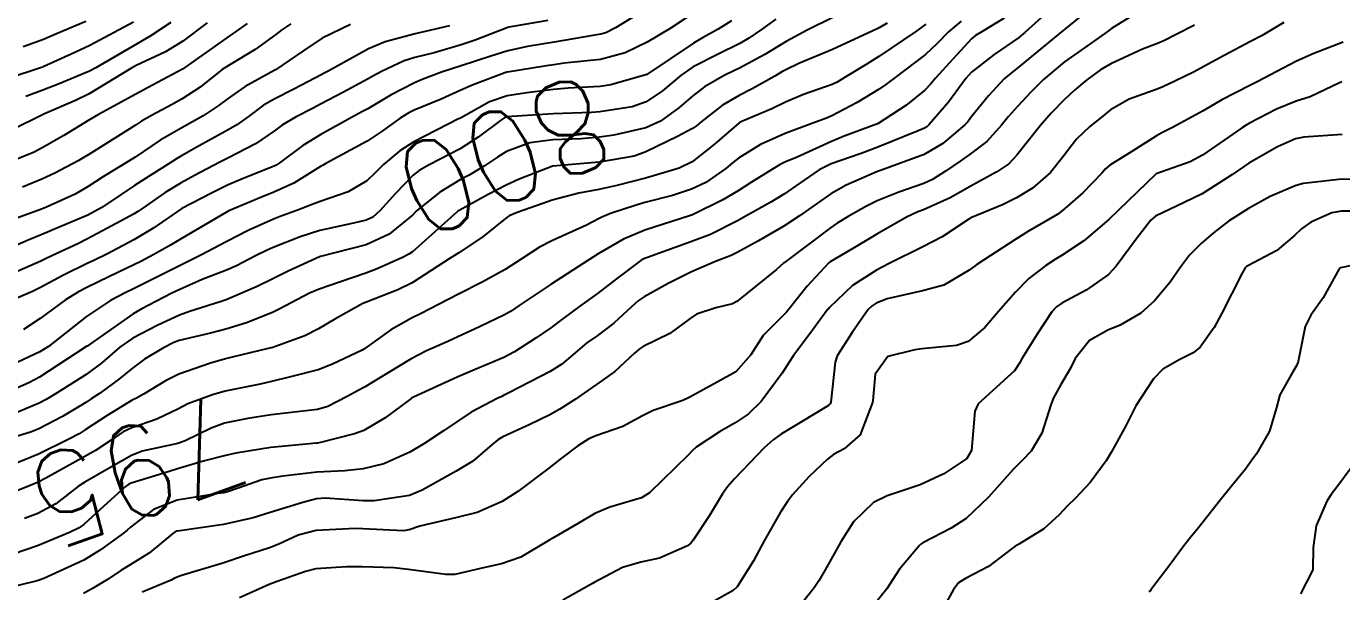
# Model space of a CAD drawing. Header units: metres. Extents: x 307586 to 320046, y 7427249 to 7434250.
# Drawn here: x 318746 to 318802.7, y 7429160.3 to 7429184.7 of the extents above; entities that cross this region are included whole.
import ezdxf
from ezdxf.enums import TextEntityAlignment as Align

# ---------------------------------------------------------------- set-up
doc = ezdxf.new("R2010")
doc.units = ezdxf.units.M
doc.header["$MEASUREMENT"] = 0
for name, color, linetype in [('Cotas', 45, 'Continuous'), ('Curvas de Nivel 1m', 11, 'Continuous'), ('Curvas de Nivel 5m', 15, 'Continuous')]:
    doc.layers.add(name, color=color, linetype=linetype)
doc.styles.add('Style-STANDARD', font='STANDARD.shx')

msp = doc.modelspace()

# ---------------------------------------------------------------- linework, layer by layer
at = {"layer": 'Curvas de Nivel 1m', "flags": 128}
for points, elevation in [([(318790.749, 7429185.978), (318789.009, 7429184.386), (318788.731, 7429184.169), (318787.682, 7429183.442), (318786.716, 7429182.682), (318786.578, 7429182.548), (318786.469, 7429182.412), (318785.724, 7429181.393), (318784.888, 7429180.428), (318784.781, 7429180.33), (318784.681, 7429180.275), (318784.405, 7429180.159), (318782.673, 7429179.453), (318781.953, 7429179.185), (318780.666, 7429178.739), (318780.147, 7429178.488), (318779.268, 7429177.886), (318778.647, 7429177.455), (318778.062, 7429177.095), (318777.06, 7429176.526), (318776.631, 7429176.289), (318775.462, 7429175.705), (318774.621, 7429175.377), (318772.751, 7429174.715), (318772.614, 7429174.665), (318772.554, 7429174.64), (318772.466, 7429174.581), (318771.413, 7429173.783), (318770.599, 7429173.158), (318769.838, 7429172.608), (318769.111, 7429172.089), (318768.579, 7429171.687), (318767.957, 7429171.244), (318767.017, 7429170.643), (318766.56, 7429170.406), (318765.324, 7429169.893), (318764.552, 7429169.561), (318762.659, 7429168.698), (318762.584, 7429168.657), (318762.542, 7429168.627), (318761.439, 7429167.801), (318760.521, 7429167.268), (318760.125, 7429167.118), (318758.65, 7429166.739), (318758.534, 7429166.719), (318758.513, 7429166.713), (318758.487, 7429166.715), (318756.511, 7429166.536), (318755.006, 7429166.287), (318754.507, 7429166.177), (318753.657, 7429165.956), (318752.501, 7429165.606), (318751.899, 7429165.425), (318750.494, 7429164.994), (318750.39, 7429164.945), (318750.243, 7429164.843), (318749.322, 7429164.01), (318748.468, 7429163.226), (318748.258, 7429163.071), (318747.844, 7429162.869), (318746.457, 7429162.299), (318745.408, 7429161.946)], 794), ([(318791.743, 7429185.35), (318790.735, 7429184.539), (318790.512, 7429184.363), (318788.718, 7429182.882), (318788.441, 7429182.668), (318788.116, 7429182.396), (318787.437, 7429181.668), (318786.688, 7429180.732), (318786.55, 7429180.546), (318786.426, 7429180.413), (318785.479, 7429179.618), (318784.67, 7429179.144), (318782.794, 7429178.458), (318782.698, 7429178.424), (318782.662, 7429178.413), (318781.305, 7429177.822), (318780.647, 7429177.451), (318780.077, 7429177.053), (318779.302, 7429176.5), (318778.628, 7429176.055), (318777.526, 7429175.425), (318776.617, 7429174.925), (318776.347, 7429174.801), (318775.671, 7429174.539), (318774.941, 7429174.215), (318774.608, 7429174.07), (318773.634, 7429173.595), (318772.597, 7429173.009), (318772.342, 7429172.836), (318772.061, 7429172.585), (318771.292, 7429171.883), (318770.574, 7429171.342), (318770.14, 7429171.034), (318769.628, 7429170.609), (318769.051, 7429170.122), (318768.555, 7429169.805), (318766.794, 7429168.895), (318766.544, 7429168.767), (318766.465, 7429168.73), (318766.294, 7429168.652), (318765.153, 7429168.045), (318764.527, 7429167.639), (318763.954, 7429167.246), (318763.111, 7429166.691), (318762.509, 7429166.327), (318761.381, 7429165.834), (318760.502, 7429165.613), (318759.699, 7429165.53), (318758.5, 7429165.465), (318757.029, 7429165.293), (318756.497, 7429165.216), (318756.129, 7429165.141), (318755.104, 7429164.784), (318754.654, 7429164.626), (318754.491, 7429164.584), (318754.246, 7429164.551), (318752.485, 7429164.265), (318751.453, 7429163.855), (318750.467, 7429163.099), (318750.331, 7429162.975), (318750.171, 7429162.843), (318749.18, 7429162.128), (318748.451, 7429161.683), (318746.73, 7429160.886), (318746.442, 7429160.789), (318744.919, 7429160.424)], 793), ([(318786.268, 7429184.884), (318785.712, 7429184.42), (318785.228, 7429183.925), (318784.723, 7429183.45), (318783.418, 7429182.449), (318783.012, 7429182.152), (318782.705, 7429181.941), (318781.781, 7429181.385), (318780.688, 7429180.807), (318780.459, 7429180.711), (318779.871, 7429180.492), (318778.678, 7429180.052), (318777.62, 7429179.574), (318776.667, 7429178.977), (318776.417, 7429178.781), (318776.121, 7429178.535), (318775.259, 7429177.938), (318774.649, 7429177.643), (318773.824, 7429177.383), (318772.64, 7429177.077), (318772.257, 7429176.966), (318771.147, 7429176.595), (318770.786, 7429176.444), (318770.631, 7429176.368), (318770.122, 7429176.102), (318768.621, 7429175.429), (318768.095, 7429175.158), (318767.301, 7429174.643), (318766.608, 7429174.198), (318765.623, 7429173.64), (318764.597, 7429173.123), (318763.744, 7429172.683), (318762.988, 7429172.293), (318762.584, 7429172.094), (318761.691, 7429171.594), (318760.564, 7429170.786), (318760.525, 7429170.759), (318760.448, 7429170.721), (318759.178, 7429170.112), (318758.554, 7429169.869), (318757.367, 7429169.574), (318756.549, 7429169.375), (318756.061, 7429169.262), (318754.545, 7429168.95), (318754.006, 7429168.798), (318752.945, 7429168.406), (318752.534, 7429168.199), (318751.61, 7429167.746), (318750.521, 7429167.379), (318750.157, 7429167.205), (318749.629, 7429166.849), (318748.957, 7429166.406), (318748.506, 7429166.14), (318746.818, 7429165.207), (318746.494, 7429165.036), (318746.392, 7429164.993), (318746.146, 7429164.893), (318744.972, 7429164.419)], 796), ([(318750.6, 7429184.842), (318748.717, 7429183.838), (318748.064, 7429183.526), (318746.703, 7429182.916), (318746.687, 7429182.906), (318746.633, 7429182.891), (318745.192, 7429182.411)], 811), ([(318783.071, 7429184.79), (318782.734, 7429184.59), (318782.648, 7429184.547), (318782.456, 7429184.463), (318781.277, 7429183.925), (318780.725, 7429183.664), (318779.268, 7429183.052), (318778.716, 7429182.792), (318778.533, 7429182.694), (318778.232, 7429182.515), (318777.265, 7429181.964), (318776.7, 7429181.679), (318775.973, 7429181.258), (318775.054, 7429180.546), (318774.854, 7429180.376), (318774.68, 7429180.254), (318774.04, 7429179.923), (318772.67, 7429179.251), (318772.178, 7429179.075), (318770.665, 7429178.809), (318768.674, 7429178.641), (318768.628, 7429178.63), (318767.22, 7429178.079), (318766.651, 7429177.827), (318765.884, 7429177.418), (318764.634, 7429176.733), (318764.594, 7429176.71), (318764.547, 7429176.671), (318762.615, 7429174.948), (318762.469, 7429174.846), (318762.185, 7429174.704), (318761.097, 7429174.226), (318760.606, 7429174.033), (318759.525, 7429173.659), (318758.599, 7429173.343), (318758.18, 7429173.171), (318757.398, 7429172.762), (318756.877, 7429172.478), (318756.586, 7429172.334), (318755.471, 7429171.89), (318754.575, 7429171.618), (318753.916, 7429171.456), (318752.568, 7429171.138), (318752.334, 7429171.054), (318751.895, 7429170.827), (318751.065, 7429170.328), (318750.554, 7429169.948), (318749.945, 7429169.45), (318749.126, 7429168.854), (318748.773, 7429168.624), (318748.537, 7429168.473), (318747.533, 7429167.87), (318746.52, 7429167.335), (318746.203, 7429167.208), (318745.232, 7429166.903)], 798), ([(318759.95, 7429184.732), (318758.727, 7429184.143), (318757.888, 7429183.592), (318756.713, 7429182.786), (318756.686, 7429182.77), (318755.414, 7429182.071), (318754.695, 7429181.568), (318754.252, 7429181.234), (318753.594, 7429180.806), (318752.678, 7429180.29), (318751.748, 7429179.754), (318750.665, 7429179.028), (318750.373, 7429178.844), (318749.312, 7429178.201), (318748.646, 7429177.767), (318748.077, 7429177.44), (318746.872, 7429176.888), (318746.701, 7429176.82), (318746.632, 7429176.792), (318745.25, 7429176.28)], 806), ([(318776.373, 7429184.897), (318775.799, 7429184.539), (318775.112, 7429184.163), (318774.727, 7429183.939), (318772.713, 7429182.58), (318771.161, 7429182.14), (318770.705, 7429182.068), (318769.329, 7429181.995), (318768.703, 7429181.943), (318767.542, 7429181.8), (318766.698, 7429181.67), (318765.937, 7429181.415), (318764.684, 7429180.709), (318764.658, 7429180.696), (318764.602, 7429180.671), (318762.673, 7429179.682), (318762.079, 7429179.296), (318761.377, 7429178.713), (318761.017, 7429178.357), (318760.652, 7429178.003), (318759.847, 7429177.53), (318758.638, 7429177.121), (318758.369, 7429177.021), (318757.71, 7429176.759), (318756.918, 7429176.479), (318756.629, 7429176.361), (318755.54, 7429175.865), (318754.619, 7429175.4), (318753.5, 7429174.807), (318752.608, 7429174.359), (318751.58, 7429173.854), (318750.591, 7429173.358), (318750.243, 7429173.19), (318749.605, 7429172.855), (318748.576, 7429172.171), (318746.938, 7429170.884), (318746.56, 7429170.644), (318745.362, 7429170.095)], 801), ([(318753.771, 7429184.804), (318752.725, 7429184.025), (318751.983, 7429183.564), (318750.714, 7429182.968), (318750.478, 7429182.844), (318748.692, 7429181.758), (318748.101, 7429181.464), (318746.765, 7429180.889), (318746.709, 7429180.863), (318746.682, 7429180.846), (318745.376, 7429180.203)], 809), ([(318772.219, 7429185.105), (318771.375, 7429184.594), (318770.949, 7429184.38), (318770.73, 7429184.32), (318770.389, 7429184.264), (318768.726, 7429183.979), (318767.58, 7429183.786), (318766.722, 7429183.605), (318765.996, 7429183.381), (318764.716, 7429182.96), (318763.873, 7429182.683), (318763.038, 7429182.365), (318762.706, 7429182.222), (318761.701, 7429181.707), (318760.689, 7429181.114), (318760.438, 7429180.973), (318759.989, 7429180.73), (318758.676, 7429180.009), (318757.898, 7429179.531), (318756.869, 7429178.768), (318756.746, 7429178.685), (318756.661, 7429178.645), (318755.321, 7429178.115), (318754.648, 7429177.82), (318753.963, 7429177.48), (318752.683, 7429176.819), (318752.633, 7429176.792), (318751.474, 7429175.982), (318750.619, 7429175.474), (318749.446, 7429174.858), (318748.889, 7429174.585), (318748.607, 7429174.449), (318747.549, 7429173.931), (318746.591, 7429173.41), (318746.243, 7429173.239), (318745.438, 7429172.901)], 803), ([(318780.738, 7429185.037), (318779.633, 7429184.496), (318778.728, 7429184), (318777.798, 7429183.443), (318776.716, 7429182.858), (318776.495, 7429182.752), (318776.055, 7429182.537), (318775.2, 7429182.05), (318774.7, 7429181.662), (318774.105, 7429181.146), (318773.308, 7429180.571), (318772.68, 7429180.289), (318771.291, 7429179.98), (318770.676, 7429179.886), (318769.885, 7429179.822), (318768.674, 7429179.772), (318767.672, 7429179.641), (318766.669, 7429179.269), (318766.289, 7429179.032), (318765.727, 7429178.659), (318765.067, 7429178.255), (318764.653, 7429178.034), (318763.801, 7429177.527), (318762.785, 7429176.698), (318762.631, 7429176.547), (318761.616, 7429175.717), (318760.618, 7429175.259), (318758.655, 7429174.749), (318758.613, 7429174.734), (318757.257, 7429174.113), (318756.603, 7429173.788), (318755.922, 7429173.455), (318754.594, 7429172.885), (318754.339, 7429172.794), (318753.018, 7429172.382), (318752.584, 7429172.225), (318751.619, 7429171.783), (318750.567, 7429171.242), (318750.006, 7429170.846), (318749.232, 7429170.178), (318748.551, 7429169.672), (318747.312, 7429168.878), (318746.834, 7429168.591), (318746.536, 7429168.435), (318745.445, 7429167.985)], 799), ([(318768.454, 7429184.914), (318766.947, 7429184.648), (318766.766, 7429184.616), (318766.733, 7429184.61), (318765.323, 7429184.068), (318764.725, 7429183.867), (318763.553, 7429183.52), (318762.719, 7429183.313), (318762.255, 7429183.167), (318761.288, 7429182.714), (318760.913, 7429182.515), (318760.708, 7429182.404), (318759.624, 7429181.811), (318758.691, 7429181.317), (318758.318, 7429181.124), (318757.614, 7429180.761), (318757.025, 7429180.421), (318756.677, 7429180.167), (318755.855, 7429179.595), (318754.665, 7429178.981), (318754.294, 7429178.796), (318753.233, 7429178.233), (318752.649, 7429177.918), (318751.969, 7429177.501), (318751.005, 7429176.836), (318750.785, 7429176.685), (318750.63, 7429176.593), (318750.06, 7429176.281), (318748.619, 7429175.505), (318748.192, 7429175.299), (318747.291, 7429174.883), (318746.837, 7429174.66), (318746.608, 7429174.551), (318745.45, 7429174.051)], 804), ([(318755.497, 7429184.782), (318755.055, 7429184.461), (318754.727, 7429184.234), (318752.713, 7429182.82), (318751.412, 7429182.123), (318750.696, 7429181.739), (318749.087, 7429180.864), (318748.68, 7429180.626), (318747.596, 7429179.959), (318746.668, 7429179.425), (318746.311, 7429179.249), (318745.465, 7429178.902)], 808), ([(318784.736, 7429184.756), (318784.311, 7429184.436), (318782.722, 7429183.361), (318782.164, 7429183.02), (318781.264, 7429182.474), (318780.926, 7429182.261), (318780.708, 7429182.161), (318779.477, 7429181.723), (318778.696, 7429181.391), (318778.101, 7429181.106), (318776.747, 7429180.529), (318776.702, 7429180.511), (318776.683, 7429180.496), (318775.631, 7429179.582), (318774.666, 7429178.83), (318774.111, 7429178.558), (318773.009, 7429178.223), (318772.656, 7429178.13), (318771.43, 7429177.814), (318770.648, 7429177.63), (318769.786, 7429177.473), (318768.641, 7429177.174), (318768.24, 7429177.033), (318767.128, 7429176.645), (318766.783, 7429176.496), (318766.63, 7429176.385), (318765.669, 7429175.613), (318764.615, 7429174.913), (318764.248, 7429174.675), (318762.602, 7429173.613), (318761.995, 7429173.31), (318760.593, 7429172.771), (318760.481, 7429172.722), (318759.274, 7429172.048), (318758.576, 7429171.631), (318757.984, 7429171.337), (318756.564, 7429170.827), (318756.52, 7429170.814), (318756.349, 7429170.772), (318754.913, 7429170.433), (318754.558, 7429170.343), (318753.911, 7429170.154), (318752.552, 7429169.692), (318751.975, 7429169.4), (318751.057, 7429168.835), (318750.724, 7429168.655), (318750.539, 7429168.561), (318749.469, 7429167.91), (318748.519, 7429167.284), (318748.257, 7429167.124), (318747.784, 7429166.871), (318746.506, 7429166.244), (318745.549, 7429165.853)], 797), ([(318757.371, 7429184.764), (318756.992, 7429184.505), (318756.728, 7429184.302), (318755.839, 7429183.661), (318754.715, 7429182.988), (318754.423, 7429182.794), (318753.465, 7429182.045), (318752.694, 7429181.536), (318752.238, 7429181.276), (318751.409, 7429180.833), (318750.945, 7429180.573), (318750.679, 7429180.411), (318749.411, 7429179.599), (318748.666, 7429179.135), (318748.5, 7429179.037), (318748.219, 7429178.874), (318747.204, 7429178.335), (318746.651, 7429178.08), (318745.809, 7429177.735)], 807), ([(318748.543, 7429184.872), (318747.28, 7429184.329), (318746.721, 7429184.098), (318745.846, 7429183.769)], 812), ([(318774.74, 7429185.239), (318773.719, 7429184.565), (318772.727, 7429183.97), (318771.79, 7429183.521), (318770.719, 7429183.237), (318769.163, 7429183.069), (318768.717, 7429183.008), (318768.393, 7429182.956), (318766.713, 7429182.687), (318766.685, 7429182.679), (318766.599, 7429182.651), (318765.228, 7429182.141), (318764.702, 7429181.909), (318763.851, 7429181.527), (318762.688, 7429181.046), (318762.458, 7429180.93), (318762.092, 7429180.706), (318761.268, 7429180.123), (318760.673, 7429179.722), (318758.884, 7429178.747), (318758.737, 7429178.674), (318758.661, 7429178.629), (318757.509, 7429177.902), (318756.644, 7429177.514), (318756.11, 7429177.307), (318754.877, 7429176.788), (318754.707, 7429176.714), (318754.632, 7429176.674), (318754.357, 7429176.521), (318752.62, 7429175.502), (318752.199, 7429175.242), (318751.478, 7429174.831), (318750.908, 7429174.539), (318750.606, 7429174.389), (318749.566, 7429173.888), (318748.591, 7429173.423), (318748.227, 7429173.235), (318747.669, 7429172.879), (318746.575, 7429172.082), (318745.854, 7429171.613)], 802), ([(318793.834, 7429185.236), (318792.736, 7429184.558), (318792.611, 7429184.464), (318792.451, 7429184.343), (318791.439, 7429183.639), (318790.721, 7429183.13), (318789.813, 7429182.373), (318789.267, 7429181.819), (318788.695, 7429181.207), (318788.305, 7429180.777), (318788.002, 7429180.397), (318787.373, 7429179.706), (318786.671, 7429179.173), (318786.221, 7429178.861), (318785.591, 7429178.421), (318785.023, 7429178.061), (318784.655, 7429177.899), (318783.574, 7429177.521), (318782.643, 7429177.144), (318782.181, 7429176.923), (318781.396, 7429176.472), (318780.926, 7429176.181), (318780.628, 7429175.981), (318778.655, 7429174.5), (318778.634, 7429174.479), (318778.613, 7429174.458), (318778.3, 7429174.195), (318776.596, 7429172.81), (318776.405, 7429172.721), (318775.687, 7429172.539), (318774.86, 7429172.276), (318774.586, 7429172.089), (318773.709, 7429171.43), (318772.567, 7429170.877), (318772.383, 7429170.765), (318772.182, 7429170.584), (318771.341, 7429169.806), (318770.549, 7429169.237), (318770.172, 7429168.978), (318769.646, 7429168.609), (318768.971, 7429168.181), (318768.533, 7429167.934), (318767.654, 7429167.505), (318766.518, 7429166.985), (318766.303, 7429166.865), (318766.051, 7429166.655), (318765.227, 7429165.941), (318764.501, 7429165.517), (318763.037, 7429164.692), (318762.491, 7429164.468), (318760.971, 7429164.232), (318760.488, 7429164.232), (318758.874, 7429164.351), (318758.489, 7429164.32), (318757.901, 7429164.162), (318756.483, 7429163.732), (318755.749, 7429163.509), (318754.477, 7429163.209), (318752.593, 7429162.946), (318752.465, 7429162.926), (318752.389, 7429162.895), (318752.297, 7429162.822), (318751.287, 7429161.999), (318750.449, 7429161.486), (318750.053, 7429161.238), (318749.484, 7429160.85), (318748.835, 7429160.46), (318748.437, 7429160.239)], 792), ([(318796.319, 7429184.715), (318795.528, 7429184.302), (318795.004, 7429184.033), (318794.729, 7429183.917), (318794.084, 7429183.677), (318792.72, 7429183.049), (318792.275, 7429182.787), (318791.676, 7429182.35), (318791.153, 7429181.909), (318790.7, 7429181.49), (318790.141, 7429180.918), (318789.674, 7429180.375), (318788.67, 7429179.117), (318788.314, 7429178.746), (318787.805, 7429178.399), (318787.064, 7429177.996), (318786.653, 7429177.765), (318785.79, 7429177.274), (318784.638, 7429176.76), (318784.403, 7429176.667), (318783.916, 7429176.441), (318782.625, 7429175.706), (318781.847, 7429175.242), (318780.613, 7429174.519), (318780.565, 7429174.48), (318779.623, 7429173.469), (318778.848, 7429172.497), (318778.736, 7429172.353), (318778.589, 7429172.208), (318777.737, 7429171.351), (318777.197, 7429170.52), (318776.556, 7429169.79), (318775.751, 7429169.338), (318774.544, 7429168.677), (318774.269, 7429168.554), (318772.991, 7429168.118), (318772.533, 7429167.887), (318771.678, 7429167.436), (318770.52, 7429167.039), (318770.214, 7429166.906), (318769.743, 7429166.608), (318769.048, 7429166.074), (318768.503, 7429165.647), (318767.158, 7429164.64), (318766.488, 7429164.199), (318765.411, 7429163.733), (318764.481, 7429163.508), (318762.934, 7429163.149), (318762.476, 7429162.989), (318762.23, 7429162.948), (318760.476, 7429163.026), (318760.161, 7429163.039), (318758.475, 7429162.963), (318757.695, 7429162.752), (318756.865, 7429162.366), (318756.465, 7429162.218), (318755.376, 7429161.864), (318754.454, 7429161.552), (318752.63, 7429161.002), (318752.444, 7429160.94), (318752.364, 7429160.9), (318752.223, 7429160.822), (318750.966, 7429160.306)], 791), ([(318802.731, 7429183.981), (318801.463, 7429183.495), (318800.722, 7429183.163), (318799.014, 7429182.265), (318798.816, 7429182.164), (318798.711, 7429182.109), (318797.494, 7429181.489), (318796.694, 7429181.024), (318796.225, 7429180.759), (318795.378, 7429180.303), (318794.918, 7429180.071), (318794.679, 7429179.938), (318793.623, 7429179.276), (318792.666, 7429178.679), (318792.483, 7429178.524), (318792.322, 7429178.343), (318791.506, 7429177.495), (318790.638, 7429176.727), (318790.427, 7429176.572), (318790.079, 7429176.366), (318789.167, 7429175.835), (318788.624, 7429175.497), (318786.94, 7429174.405), (318786.61, 7429174.166), (318785.511, 7429173.514), (318784.601, 7429173.278), (318783.079, 7429172.934), (318782.596, 7429172.741), (318782.424, 7429172.632), (318782.262, 7429172.463), (318781.563, 7429171.485), (318780.926, 7429170.476), (318780.832, 7429170.205), (318780.647, 7429168.479), (318780.617, 7429168.404), (318780.541, 7429168.342), (318779.381, 7429167.641), (318778.522, 7429167.113), (318778.164, 7429166.859), (318777.771, 7429166.511), (318776.499, 7429165.176), (318776.191, 7429164.838), (318775.975, 7429164.535), (318775.423, 7429163.601), (318774.721, 7429162.548), (318774.612, 7429162.408), (318774.469, 7429162.294), (318773.266, 7429161.763), (318772.458, 7429161.595), (318771.672, 7429161.371), (318770.445, 7429160.718), (318770.372, 7429160.672), (318770.242, 7429160.602), (318769.095, 7429159.955)], 789), ([(318802.665, 7429182.269), (318802.564, 7429182.221), (318801.309, 7429181.629), (318800.701, 7429181.434), (318799.852, 7429181.096), (318798.686, 7429180.484), (318798.549, 7429180.408), (318798.346, 7429180.273), (318796.671, 7429179.111), (318796.131, 7429178.833), (318794.663, 7429178.31), (318792.633, 7429176.34), (318791.551, 7429175.424), (318790.617, 7429174.812), (318790.335, 7429174.643), (318789.915, 7429174.367), (318789.184, 7429173.798), (318788.601, 7429173.223), (318787.877, 7429172.391), (318787.286, 7429171.696), (318786.573, 7429171.095), (318786.06, 7429170.925), (318784.568, 7429170.779), (318784.27, 7429170.732), (318783.103, 7429170.452), (318782.555, 7429169.685), (318782.46, 7429168.544), (318782.45, 7429168.461), (318781.915, 7429167.073), (318781.223, 7429166.473), (318780.764, 7429166.223), (318780.508, 7429166.031), (318779.711, 7429165.278), (318778.993, 7429164.495), (318778.78, 7429164.207), (318778.485, 7429163.744), (318777.776, 7429162.51), (318777.322, 7429161.655), (318776.617, 7429160.527), (318776.441, 7429160.37), (318775.259, 7429159.717)], 788), ([(318802.681, 7429180.009), (318801.028, 7429179.888), (318800.679, 7429179.817), (318799.898, 7429179.47), (318798.668, 7429178.775), (318797.925, 7429178.271), (318796.655, 7429177.452), (318795.875, 7429177.074), (318794.645, 7429176.488), (318794.434, 7429176.313), (318793.799, 7429175.491), (318792.95, 7429174.335), (318792.609, 7429173.982), (318791.646, 7429173.306), (318790.597, 7429172.738), (318790.375, 7429172.582), (318790.177, 7429172.364), (318789.536, 7429171.413), (318788.899, 7429170.377), (318788.781, 7429170.158), (318788.557, 7429169.834), (318786.992, 7429168.403), (318786.856, 7429168.087), (318786.708, 7429166.407), (318786.509, 7429166.059), (318785.522, 7429165.401), (318784.498, 7429164.917), (318783.082, 7429164.451), (318782.49, 7429164.17), (318781.625, 7429163.325), (318781.076, 7429162.474), (318780.865, 7429162.078), (318780.456, 7429161.36), (318780.134, 7429160.797), (318779.932, 7429160.485), (318779.272, 7429159.654)], 787), ([(318804.47, 7429178.002), (318802.662, 7429178.087), (318801.003, 7429177.893), (318800.658, 7429177.791), (318799.576, 7429177.329), (318798.649, 7429176.823), (318797.79, 7429176.273), (318797.141, 7429175.776), (318796.628, 7429175.324), (318796.105, 7429174.811), (318795.711, 7429174.299), (318795.27, 7429173.64), (318794.598, 7429172.841), (318794.007, 7429172.319), (318793.123, 7429171.794), (318792.581, 7429171.578), (318791.788, 7429171.134), (318791.172, 7429170.354), (318790.971, 7429169.943), (318790.551, 7429169.208), (318790.247, 7429168.662), (318790.135, 7429168.364), (318789.742, 7429167.151), (318789.277, 7429166.372), (318788.901, 7429165.984), (318788.505, 7429165.583), (318787.442, 7429164.396), (318786.484, 7429163.48), (318785.838, 7429163.057), (318784.615, 7429162.429), (318784.529, 7429162.373), (318784.471, 7429162.319), (318783.611, 7429161.287), (318783.062, 7429160.451), (318782.435, 7429159.656)], 786), ([(318804.217, 7429174.598), (318802.614, 7429174.268), (318802.581, 7429174.252), (318802.56, 7429174.221), (318801.859, 7429172.969), (318801.327, 7429172.233), (318801.087, 7429171.733), (318800.79, 7429170.238), (318800.727, 7429170.073), (318800.558, 7429169.78), (318800.003, 7429168.79), (318799.85, 7429168.247), (318799.547, 7429167.236), (318798.986, 7429166.255), (318798.795, 7429165.981), (318798.513, 7429165.591), (318797.908, 7429164.862), (318797.436, 7429164.276), (318796.481, 7429163.054), (318796.135, 7429162.635), (318795.855, 7429162.296), (318795.27, 7429161.493), (318794.444, 7429160.406), (318794.403, 7429160.351), (318794.353, 7429160.311)], 784), ([(318803.078, 7429165.648), (318802.503, 7429164.882), (318802.209, 7429164.511), (318802.023, 7429164.225), (318801.557, 7429163.155), (318801.436, 7429162.23), (318801.426, 7429161.263), (318800.886, 7429160.236)], 783)]:
    msp.add_lwpolyline(points, dxfattribs=dict(at, elevation=elevation))
at = {"layer": 'Curvas de Nivel 5m', "flags": 128}
for points, elevation in [([(318778.281, 7429184.971), (318777.662, 7429184.521), (318777.111, 7429184.144), (318776.727, 7429183.926), (318775.797, 7429183.465), (318774.717, 7429182.912), (318774.193, 7429182.558), (318773.393, 7429181.88), (318772.695, 7429181.409), (318772.08, 7429181.198), (318770.689, 7429180.98), (318770.338, 7429180.956), (318768.687, 7429180.885), (318768.448, 7429180.871), (318766.685, 7429180.76), (318766.598, 7429180.737), (318766.464, 7429180.652), (318765.455, 7429179.882), (318764.67, 7429179.383), (318763.339, 7429178.69), (318762.905, 7429178.451), (318762.656, 7429178.256), (318761.882, 7429177.47), (318761.211, 7429176.714), (318760.908, 7429176.44), (318760.629, 7429176.309), (318760.079, 7429176.179), (318758.624, 7429175.865), (318757.777, 7429175.603), (318756.617, 7429175.143), (318756.358, 7429175.03), (318755.862, 7429174.778), (318755.043, 7429174.352), (318754.607, 7429174.164), (318753.555, 7429173.759), (318752.598, 7429173.338), (318752.252, 7429173.167), (318751.59, 7429172.83), (318750.927, 7429172.489), (318750.577, 7429172.282), (318748.602, 7429170.898), (318748.563, 7429170.874), (318748.548, 7429170.86), (318746.55, 7429169.563), (318746.111, 7429169.33), (318745.147, 7429168.904)], 800), ([(318788.12, 7429185.015), (318787.125, 7429184.406), (318786.878, 7429184.262), (318786.73, 7429184.133), (318785.899, 7429183.241), (318785.162, 7429182.426), (318784.956, 7429182.181), (318784.705, 7429181.912), (318783.883, 7429181.255), (318782.683, 7429180.475), (318782.653, 7429180.46), (318781.228, 7429179.924), (318780.675, 7429179.699), (318779.196, 7429179.029), (318778.666, 7429178.806), (318778.463, 7429178.714), (318778.141, 7429178.515), (318777.228, 7429177.95), (318776.649, 7429177.584), (318775.988, 7429177.192), (318774.688, 7429176.549), (318774.649, 7429176.534), (318774.633, 7429176.525), (318774.599, 7429176.517), (318772.626, 7429175.891), (318771.709, 7429175.502), (318770.616, 7429174.864), (318770.213, 7429174.606), (318768.602, 7429173.561), (318767.221, 7429172.641), (318766.846, 7429172.39), (318766.587, 7429172.236), (318765.514, 7429171.725), (318764.572, 7429171.297), (318764.146, 7429171.099), (318763.224, 7429170.69), (318762.559, 7429170.353), (318761.538, 7429169.725), (318760.547, 7429169.13), (318760.28, 7429168.988), (318759.812, 7429168.727), (318758.977, 7429168.295), (318758.534, 7429168.17), (318757.273, 7429168.018), (318756.53, 7429167.934), (318755.528, 7429167.78), (318754.525, 7429167.573), (318753.951, 7429167.369), (318752.827, 7429166.815), (318752.512, 7429166.703), (318750.972, 7429166.372), (318750.506, 7429166.192), (318749.654, 7429165.696), (318748.495, 7429165.04), (318748.225, 7429164.864), (318747.257, 7429164.103), (318746.475, 7429163.686), (318745.895, 7429163.473)], 795), ([(318752.211, 7429184.825), (318751.319, 7429184.242), (318750.723, 7429183.897), (318748.979, 7429182.866), (318748.701, 7429182.723), (318747.4, 7429182.178), (318746.693, 7429181.905), (318745.956, 7429181.632)], 810), ([(318800.165, 7429184.825), (318799.235, 7429184.262), (318798.73, 7429183.999), (318797.597, 7429183.408), (318796.719, 7429182.923), (318796.305, 7429182.706), (318795.471, 7429182.302), (318794.957, 7429182.059), (318794.708, 7429181.954), (318793.501, 7429181.528), (318792.694, 7429181.067), (318792.292, 7429180.741), (318791.813, 7429180.349), (318791.229, 7429179.803), (318790.67, 7429179.076), (318790.111, 7429178.368), (318789.333, 7429177.699), (318788.646, 7429177.271), (318788.051, 7429176.979), (318786.676, 7429176.409), (318786.633, 7429176.384), (318785.445, 7429175.601), (318784.62, 7429175.166), (318783.164, 7429174.452), (318782.61, 7429174.168), (318781.576, 7429173.497), (318780.594, 7429172.562), (318780.555, 7429172.518), (318780.526, 7429172.481), (318779.699, 7429171.366), (318779.034, 7429170.495), (318778.85, 7429170.207), (318778.555, 7429169.727), (318777.649, 7429168.513), (318777.09, 7429167.966), (318776.529, 7429167.59), (318775.854, 7429167.205), (318774.847, 7429166.547), (318774.675, 7429166.385), (318774.509, 7429166.208), (318772.839, 7429164.575), (318772.491, 7429164.362), (318771.123, 7429163.958), (318770.484, 7429163.689), (318769.805, 7429163.282), (318768.644, 7429162.618), (318768.532, 7429162.56), (318768.471, 7429162.52), (318767.292, 7429161.806), (318766.456, 7429161.517), (318765.744, 7429161.367), (318764.449, 7429161.071), (318764.062, 7429161.063), (318762.452, 7429161.285), (318761.814, 7429161.345), (318760.453, 7429161.393), (318759.782, 7429161.398), (318758.451, 7429161.307), (318758.006, 7429161.19), (318756.796, 7429160.765), (318756.442, 7429160.634), (318755.16, 7429160.058)], 790), ([(318764.221, 7429184.678), (318762.729, 7429184.333), (318761.448, 7429183.991), (318760.723, 7429183.686), (318759.011, 7429182.746), (318758.817, 7429182.643), (318758.71, 7429182.583), (318757.507, 7429181.956), (318756.694, 7429181.539), (318756.206, 7429181.259), (318755.553, 7429180.781), (318755.049, 7429180.416), (318754.677, 7429180.198), (318753.304, 7429179.445), (318752.666, 7429179.085), (318752.499, 7429178.987), (318752.244, 7429178.824), (318751.276, 7429178.212), (318750.647, 7429177.809), (318750.063, 7429177.427), (318749.238, 7429176.861), (318748.63, 7429176.531), (318747.463, 7429176.043), (318746.621, 7429175.687), (318746.062, 7429175.452), (318744.801, 7429174.908)], 805), ([(318803.137, 7429176.702), (318802.648, 7429176.704), (318802.241, 7429176.63), (318801.339, 7429176.233), (318800.928, 7429175.948), (318800.634, 7429175.649), (318799.866, 7429175.005), (318798.614, 7429174.354), (318798.558, 7429174.316), (318798.508, 7429174.262), (318798.38, 7429174.033), (318797.489, 7429172.277), (318797.172, 7429171.694), (318796.571, 7429170.849), (318796.262, 7429170.598), (318795.654, 7429170.299), (318794.96, 7429169.904), (318794.555, 7429169.484), (318793.798, 7429168.321), (318793.368, 7429167.49), (318792.738, 7429166.337), (318792.509, 7429165.958), (318791.828, 7429165.018), (318791.188, 7429164.353), (318790.834, 7429164.012), (318790.486, 7429163.634), (318789.822, 7429163.024), (318788.784, 7429162.377), (318788.577, 7429162.273), (318788.47, 7429162.201), (318787.447, 7429161.406), (318786.45, 7429160.891), (318786.154, 7429160.707), (318785.929, 7429160.415), (318785.4, 7429159.453)], 785)]:
    msp.add_lwpolyline(points, dxfattribs=dict(at, elevation=elevation))

# ---------------------------------------------------------------- texts
at = {"layer": 'Cotas', "style": 'Style-STANDARD'}
for s, rotation, p in [('800', 203.1163, (318766.569, 7429179.073, 800)), ('795', 199.5918, (318750.787, 7429165.488, 795))]:
    msp.add_text(s, height=4, rotation=rotation, dxfattribs=at).set_placement(p, align=Align.MIDDLE_CENTER)

doc.saveas('drawing.dxf')
